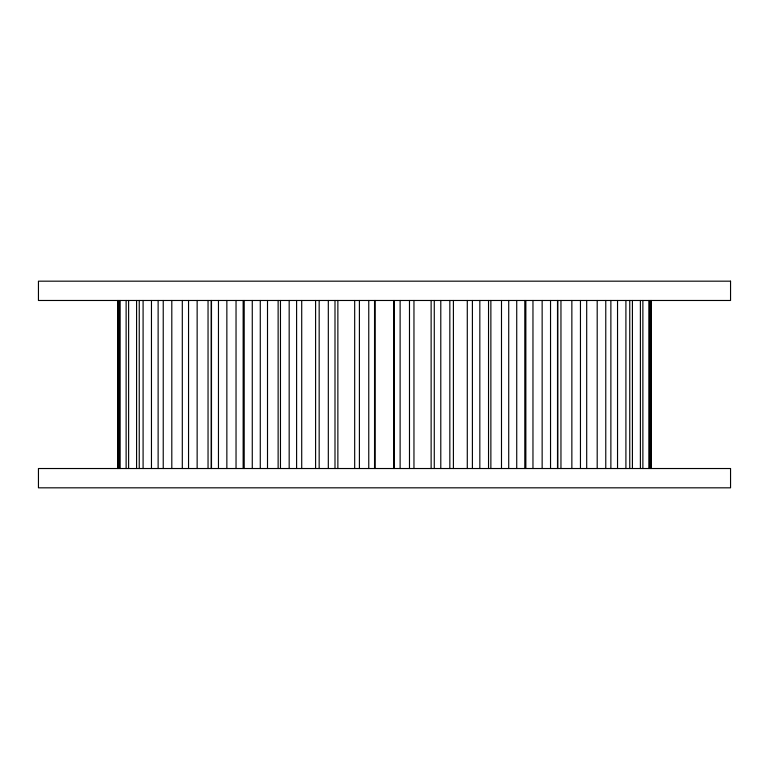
<?xml version="1.0" encoding="UTF-8"?>
<svg xmlns="http://www.w3.org/2000/svg" width="769" height="769" viewBox="0 0 769 769"><rect width="100%" height="100%" fill="white"/><g stroke="black" fill="none" stroke-linecap="round" stroke-linejoin="round"><path stroke-width="1.15" d="M651.151 300.477L651.151 468.523M650.968 300.477L650.968 468.523M649.94 300.477L649.94 468.523M648.863 300.477L648.863 468.523M642.874 300.477L642.874 468.523M640.385 300.477L640.385 468.523M632.416 300.477L632.416 468.523M629.753 300.477L629.753 468.523M625.908 300.477L625.908 468.523M617.536 300.477L617.536 468.523M610.874 300.477L610.874 468.523M605.77 300.477L605.77 468.523M597.196 300.477L597.196 468.523M586.699 300.477L586.699 468.523M580.451 300.477L580.451 468.523M571.857 300.477L571.857 468.523M560.957 300.477L560.957 468.523M557.785 300.477L557.785 468.523M557.506 300.477L557.506 468.523M550.537 300.477L550.537 468.523M542.145 300.477L542.145 468.523M532.965 300.477L532.965 468.523M525.852 300.477L525.852 468.523M524.804 300.477L524.804 468.523M516.73 300.477L516.73 468.523M508.722 300.477L508.722 468.523M501.494 300.477L501.494 468.523M490.872 300.477L490.872 468.523M488.536 300.477L488.536 468.523M479.827 300.477L479.827 468.523M472.397 300.477L472.397 468.523M467.283 300.477L467.283 468.523M453.402 300.477L453.402 468.523M449.836 300.477L449.836 468.523M440.791 300.477L440.791 468.523M434.274 300.477L434.274 468.523M431.13 300.477L431.13 468.523M413.962 300.477L413.962 468.523M409.483 300.477L409.483 468.523M400.12 300.477L400.12 468.523M394.305 300.477L394.305 468.523M393.661 300.477L393.661 468.523M375.118 300.477L375.118 468.523M374.541 300.477L374.541 468.523M368.764 300.477L368.764 468.523M359.402 300.477L359.402 468.523M354.682 300.477L354.682 468.523M337.87 300.477L337.87 468.523M334.996 300.477L334.996 468.523M328.315 300.477L328.315 468.523M319.164 300.477L319.164 468.523M315.598 300.477L315.598 468.523M301.717 300.477L301.717 468.523M296.603 300.477L296.603 468.523M289.173 300.477L289.173 468.523M280.464 300.477L280.464 468.523M278.128 300.477L278.128 468.523M267.506 300.477L267.506 468.523M260.278 300.477L260.278 468.523M252.27 300.477L252.27 468.523M244.196 300.477L244.196 468.523M243.148 300.477L243.148 468.523M236.035 300.477L236.035 468.523M226.855 300.477L226.855 468.523M218.463 300.477L218.463 468.523M211.494 300.477L211.494 468.523M211.215 300.477L211.215 468.523M208.043 300.477L208.043 468.523M197.143 300.477L197.143 468.523M188.549 300.477L188.549 468.523M182.301 300.477L182.301 468.523M171.804 300.477L171.804 468.523M163.23 300.477L163.23 468.523M158.126 300.477L158.126 468.523M151.464 300.477L151.464 468.523M143.092 300.477L143.092 468.523M139.247 300.477L139.247 468.523M136.584 300.477L136.584 468.523M128.615 300.477L128.615 468.523M126.126 300.477L126.126 468.523M120.137 300.477L120.137 468.523M119.06 300.477L119.06 468.523M118.032 300.477L118.032 468.523M117.849 300.477L117.849 468.523M730.55 281.175L38.45 281.175L38.45 300.477L730.55 300.477L730.55 281.175M730.55 468.523L38.45 468.523L38.45 487.825L730.55 487.825L730.55 468.523"/></g></svg>
